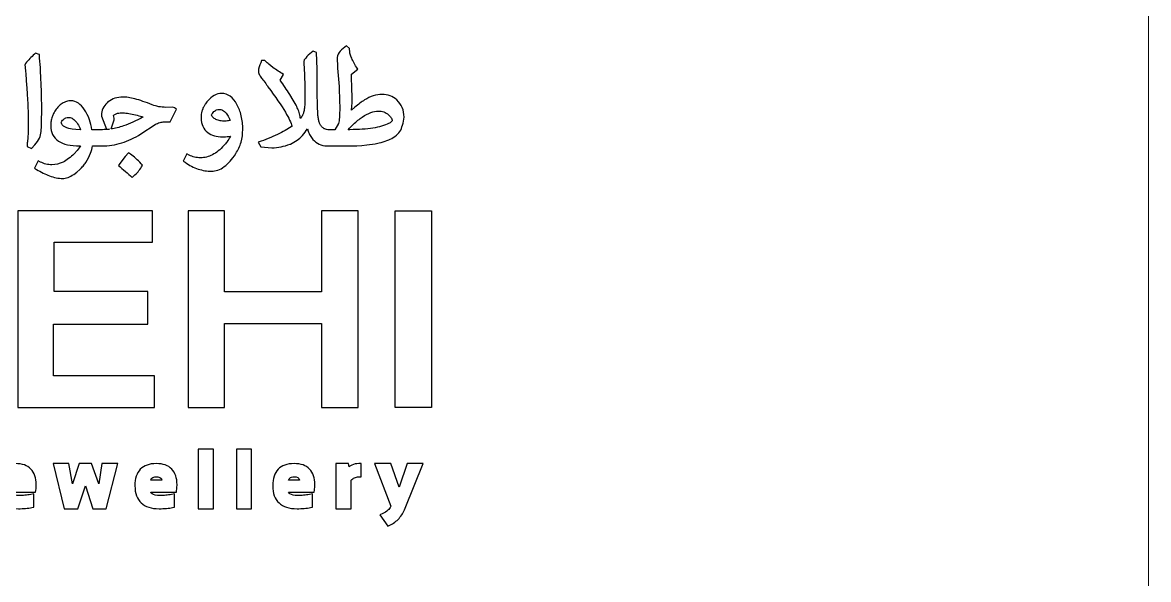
# Model space of a CAD drawing. Header units: millimetres. Extents: x -2199.5 to -2149.7, y -91.5 to -41.7.
# Drawn here: x -2173.97 to -2149.75, y -76.77 to -64.79 of the extents above; entities that cross this region are included whole.
import ezdxf

# ---------------------------------------------------------------- set-up
doc = ezdxf.new("R2010")
doc.units = ezdxf.units.MM
doc.header["$MEASUREMENT"] = 0
doc.layers.add('Layer 1', color=7, linetype='Continuous')

msp = doc.modelspace()

# ---------------------------------------------------------------- linework, layer by layer
at = {"layer": 'Layer 1', "color": 250, "lineweight": 18}
msp.add_open_spline([(-2197.5574, -41.7137), (-2197.5574, -41.7137), (-2151.7414, -41.7137), (-2151.7414, -41.7137), (-2150.6458, -41.7137), (-2149.7494, -42.6098), (-2149.7494, -43.7054), (-2149.7494, -43.7054), (-2149.7494, -89.522), (-2149.7494, -89.522), (-2149.7494, -90.6176), (-2150.6458, -91.5136), (-2151.7414, -91.5136), (-2151.7414, -91.5136), (-2197.5574, -91.5136), (-2197.5574, -91.5136), (-2198.6531, -91.5136), (-2199.5494, -90.6176), (-2199.5494, -89.522), (-2199.5494, -89.522), (-2199.5494, -43.7054), (-2199.5494, -43.7054), (-2199.5494, -42.6098), (-2198.6531, -41.7137), (-2197.5574, -41.7137)], degree=3, knots=[0, 0, 0, 0, 0.125, 0.125, 0.125, 0.25, 0.25, 0.25, 0.375, 0.375, 0.375, 0.5, 0.5, 0.5, 0.625, 0.625, 0.625, 0.75, 0.75, 0.75, 0.875, 0.875, 0.875, 1, 1, 1, 1], dxfattribs=at)
at = {"layer": 'Layer 1', "color": 240}
for points, knots in [([(-2167.1459, -66.585), (-2167.1477, -66.4903), (-2167.1477, -66.3954), (-2167.1545, -66.3008), (-2167.1578, -66.2598), (-2167.1609, -66.2174), (-2167.1609, -66.1728), (-2167.1609, -66.1728), (-2167.1913, -65.7742), (-2167.1913, -65.7742), (-2167.1913, -65.7742), (-2167.1937, -65.7719), (-2167.1937, -65.7719), (-2167.1937, -65.7167), (-2167.199, -65.6352), (-2167.2037, -65.5789), (-2167.2037, -65.5321), (-2167.1882, -65.4864), (-2167.1575, -65.4413), (-2167.1299, -65.4006), (-2167.0893, -65.3599), (-2167.0366, -65.3199), (-2167.0366, -65.3199), (-2166.9992, -65.2912), (-2166.9992, -65.2912), (-2166.9992, -65.2912), (-2166.9335, -65.3529), (-2166.9335, -65.3529), (-2166.9335, -65.3529), (-2166.9335, -65.3767), (-2166.9335, -65.3767), (-2166.9335, -65.4224), (-2166.9218, -65.4759), (-2166.8981, -65.5367), (-2166.8736, -65.6012), (-2166.8353, -65.674), (-2166.7846, -65.7548), (-2166.7846, -65.7548), (-2166.7579, -65.7971), (-2166.7579, -65.7971), (-2166.7579, -65.7971), (-2166.8954, -65.9055), (-2166.8954, -65.9055), (-2166.886, -66.0968), (-2166.8802, -66.2909), (-2166.8802, -66.4822), (-2166.8802, -66.5229), (-2166.8816, -66.5615), (-2166.8844, -66.5976), (-2166.8844, -66.5976), (-2166.8942, -66.6811), (-2166.8942, -66.6811), (-2166.8942, -66.6811), (-2166.8192, -66.6146), (-2166.8192, -66.6146), (-2166.7823, -66.5827), (-2166.7463, -66.5535), (-2166.7118, -66.5275), (-2166.6789, -66.5026), (-2166.6455, -66.4796), (-2166.6132, -66.4593), (-2166.55, -66.4198), (-2166.4867, -66.3897), (-2166.424, -66.3696), (-2166.3601, -66.3493), (-2166.2965, -66.3388), (-2166.2343, -66.3388), (-2166.172, -66.3388), (-2166.1143, -66.3489), (-2166.0618, -66.3687), (-2166.0087, -66.3885), (-2165.9611, -66.4188), (-2165.9193, -66.4583), (-2165.8672, -66.507), (-2165.8277, -66.5625), (-2165.8014, -66.6245), (-2165.775, -66.6864), (-2165.7619, -66.7546), (-2165.7619, -66.8282), (-2165.7619, -66.8282), (-2165.7656, -66.8705), (-2165.7656, -66.8705), (-2165.7764, -66.9284), (-2165.7905, -66.9857), (-2165.8066, -67.0399), (-2165.8203, -67.086), (-2165.8432, -67.1283), (-2165.8751, -67.1665), (-2165.9055, -67.2032), (-2165.9452, -67.2366), (-2165.9931, -67.2661), (-2166.033, -67.2913), (-2166.079, -67.3135), (-2166.1301, -67.3328), (-2166.1805, -67.3519), (-2166.2375, -67.3688), (-2166.3003, -67.383), (-2166.3003, -67.383), (-2166.3827, -67.4006), (-2166.3827, -67.4006), (-2166.3827, -67.4006), (-2166.5598, -67.4271), (-2166.5598, -67.4271), (-2166.8514, -67.4559), (-2167.1304, -67.4479), (-2167.4248, -67.4479), (-2167.4822, -67.4479), (-2167.5365, -67.4357), (-2167.5873, -67.4115), (-2167.6369, -67.3879), (-2167.6824, -67.3524), (-2167.7233, -67.3061), (-2167.7452, -67.281), (-2167.7652, -67.2536), (-2167.7824, -67.2236), (-2167.7995, -67.1945), (-2167.8148, -67.162), (-2167.8269, -67.1272), (-2167.8269, -67.1272), (-2167.8421, -67.0769), (-2167.8421, -67.0769), (-2167.8712, -67.131), (-2167.9066, -67.1804), (-2167.9474, -67.2239), (-2167.9808, -67.2612), (-2168.0196, -67.2954), (-2168.0632, -67.3262), (-2168.1055, -67.3563), (-2168.1533, -67.3833), (-2168.2056, -67.4072), (-2168.2056, -67.4072), (-2168.2086, -67.4086), (-2168.2086, -67.4086), (-2168.2759, -67.4346), (-2168.3428, -67.4544), (-2168.4085, -67.4671), (-2168.4751, -67.4801), (-2168.5418, -67.4868), (-2168.6081, -67.4868), (-2168.6081, -67.4868), (-2168.8458, -67.4648), (-2168.8458, -67.4648), (-2168.8458, -67.4648), (-2168.8972, -67.3696), (-2168.8972, -67.3696), (-2168.8972, -67.3696), (-2168.8374, -67.3472), (-2168.8374, -67.3472), (-2168.7681, -67.3212), (-2168.6989, -67.2934), (-2168.6311, -67.2641), (-2168.5642, -67.2351), (-2168.5009, -67.2059), (-2168.443, -67.1768), (-2168.3857, -67.1482), (-2168.3329, -67.1203), (-2168.2849, -67.0933), (-2168.2849, -67.0933), (-2168.1721, -67.0257), (-2168.1721, -67.0257), (-2168.1925, -66.9492), (-2168.2398, -66.8479), (-2168.3138, -66.7224), (-2168.401, -66.5739), (-2168.5269, -66.3912), (-2168.6898, -66.1753), (-2168.7172, -66.1392), (-2168.8005, -66.0146), (-2168.8292, -65.9876), (-2168.849, -65.9585), (-2168.8646, -65.9324), (-2168.8751, -65.9099), (-2168.888, -65.8822), (-2168.8946, -65.8576), (-2168.8946, -65.8368), (-2168.8946, -65.8368), (-2168.89, -65.7948), (-2168.89, -65.7948), (-2168.8725, -65.7233), (-2168.8555, -65.6841), (-2168.8263, -65.6097), (-2168.8263, -65.6097), (-2168.756, -65.6097), (-2168.756, -65.6097), (-2168.756, -65.6097), (-2168.7392, -65.6268), (-2168.7392, -65.6268), (-2168.7187, -65.6484), (-2168.6952, -65.6698), (-2168.6695, -65.6911), (-2168.6695, -65.6911), (-2168.5814, -65.7595), (-2168.5814, -65.7595), (-2168.5065, -65.8121), (-2168.4299, -65.8618), (-2168.3532, -65.912), (-2168.3532, -65.912), (-2168.4247, -66.036), (-2168.4247, -66.036), (-2168.3516, -66.1387), (-2168.2864, -66.2352), (-2168.2187, -66.3411), (-2168.2187, -66.3411), (-2168.1457, -66.4607), (-2168.1457, -66.4607), (-2168.1457, -66.4607), (-2168.0843, -66.5737), (-2168.0843, -66.5737), (-2168.0664, -66.6094), (-2168.0509, -66.6434), (-2168.0389, -66.674), (-2168.0234, -66.7129), (-2168.0111, -66.7508), (-2168.0031, -66.7859), (-2167.9971, -66.8119), (-2167.9932, -66.8368), (-2167.9915, -66.8603), (-2167.9716, -66.832), (-2167.9606, -66.8168), (-2167.9448, -66.7889), (-2167.936, -66.7709), (-2167.9285, -66.7507), (-2167.9221, -66.7283), (-2167.9141, -66.7007), (-2167.9083, -66.6691), (-2167.9046, -66.6352), (-2167.9046, -66.6352), (-2167.8989, -66.538), (-2167.8989, -66.538), (-2167.8989, -66.538), (-2167.8984, -66.4707), (-2167.8984, -66.4707), (-2167.8902, -66.4707), (-2167.8965, -66.1626), (-2167.8967, -66.1382), (-2167.8967, -66.1382), (-2167.8984, -66.1382), (-2167.8984, -66.1382), (-2167.8984, -65.9738), (-2167.9121, -65.7969), (-2167.9198, -65.6327), (-2167.9198, -65.6327), (-2167.9071, -65.5947), (-2167.9071, -65.5947), (-2167.8651, -65.544), (-2167.8356, -65.5093), (-2167.7889, -65.4644), (-2167.7889, -65.4644), (-2167.7199, -65.4089), (-2167.7199, -65.4089), (-2167.7199, -65.4089), (-2167.6417, -65.4384), (-2167.6417, -65.4384), (-2167.6417, -65.4384), (-2167.6321, -65.7958), (-2167.6321, -65.7958), (-2167.6321, -65.7958), (-2167.6306, -65.7958), (-2167.6306, -65.7958), (-2167.6306, -66.1033), (-2167.6316, -66.4239), (-2167.6185, -66.7331), (-2167.6185, -66.7331), (-2167.615, -66.7331), (-2167.615, -66.7331), (-2167.615, -66.7331), (-2167.6147, -66.7926), (-2167.6147, -66.7926), (-2167.6117, -66.8248), (-2167.6073, -66.8542), (-2167.6018, -66.8808), (-2167.5966, -66.907), (-2167.5899, -66.931), (-2167.5822, -66.9523), (-2167.5822, -66.9523), (-2167.5791, -66.9599), (-2167.5791, -66.9599), (-2167.5703, -66.9801), (-2167.5598, -66.9983), (-2167.5476, -67.0144), (-2167.5355, -67.0307), (-2167.5215, -67.0456), (-2167.5054, -67.0585), (-2167.489, -67.0722), (-2167.4721, -67.0822), (-2167.4547, -67.0889), (-2167.4387, -67.0949), (-2167.4215, -67.0981), (-2167.404, -67.0981), (-2167.404, -67.0981), (-2167.2496, -67.0981), (-2167.2496, -67.0981), (-2167.2496, -67.0981), (-2167.17, -66.9637), (-2167.17, -66.9637), (-2167.1625, -66.9311), (-2167.1563, -66.8872), (-2167.1525, -66.8329), (-2167.1481, -66.7727), (-2167.1457, -66.6997), (-2167.1457, -66.614), (-2167.1457, -66.614), (-2167.1459, -66.585), (-2167.1459, -66.585)], [0, 0, 0, 0, 0.009901, 0.009901, 0.009901, 0.019802, 0.019802, 0.019802, 0.029703, 0.029703, 0.029703, 0.039604, 0.039604, 0.039604, 0.049505, 0.049505, 0.049505, 0.0594059, 0.0594059, 0.0594059, 0.0693069, 0.0693069, 0.0693069, 0.0792079, 0.0792079, 0.0792079, 0.0891089, 0.0891089, 0.0891089, 0.0990099, 0.0990099, 0.0990099, 0.1089109, 0.1089109, 0.1089109, 0.1188119, 0.1188119, 0.1188119, 0.1287129, 0.1287129, 0.1287129, 0.1386139, 0.1386139, 0.1386139, 0.1485149, 0.1485149, 0.1485149, 0.1584158, 0.1584158, 0.1584158, 0.1683168, 0.1683168, 0.1683168, 0.1782178, 0.1782178, 0.1782178, 0.1881188, 0.1881188, 0.1881188, 0.1980198, 0.1980198, 0.1980198, 0.2079208, 0.2079208, 0.2079208, 0.2178218, 0.2178218, 0.2178218, 0.2277228, 0.2277228, 0.2277228, 0.2376238, 0.2376238, 0.2376238, 0.2475248, 0.2475248, 0.2475248, 0.2574257, 0.2574257, 0.2574257, 0.2673267, 0.2673267, 0.2673267, 0.2772277, 0.2772277, 0.2772277, 0.2871287, 0.2871287, 0.2871287, 0.2970297, 0.2970297, 0.2970297, 0.3069307, 0.3069307, 0.3069307, 0.3168317, 0.3168317, 0.3168317, 0.3267327, 0.3267327, 0.3267327, 0.3366337, 0.3366337, 0.3366337, 0.3465347, 0.3465347, 0.3465347, 0.3564356, 0.3564356, 0.3564356, 0.3663366, 0.3663366, 0.3663366, 0.3762376, 0.3762376, 0.3762376, 0.3861386, 0.3861386, 0.3861386, 0.3960396, 0.3960396, 0.3960396, 0.4059406, 0.4059406, 0.4059406, 0.4158416, 0.4158416, 0.4158416, 0.4257426, 0.4257426, 0.4257426, 0.4356436, 0.4356436, 0.4356436, 0.4455446, 0.4455446, 0.4455446, 0.4554455, 0.4554455, 0.4554455, 0.4653465, 0.4653465, 0.4653465, 0.4752475, 0.4752475, 0.4752475, 0.4851485, 0.4851485, 0.4851485, 0.4950495, 0.4950495, 0.4950495, 0.5049505, 0.5049505, 0.5049505, 0.5148515, 0.5148515, 0.5148515, 0.5247525, 0.5247525, 0.5247525, 0.5346535, 0.5346535, 0.5346535, 0.5445545, 0.5445545, 0.5445545, 0.5544554, 0.5544554, 0.5544554, 0.5643564, 0.5643564, 0.5643564, 0.5742574, 0.5742574, 0.5742574, 0.5841584, 0.5841584, 0.5841584, 0.5940594, 0.5940594, 0.5940594, 0.6039604, 0.6039604, 0.6039604, 0.6138614, 0.6138614, 0.6138614, 0.6237624, 0.6237624, 0.6237624, 0.6336634, 0.6336634, 0.6336634, 0.6435644, 0.6435644, 0.6435644, 0.6534653, 0.6534653, 0.6534653, 0.6633663, 0.6633663, 0.6633663, 0.6732673, 0.6732673, 0.6732673, 0.6831683, 0.6831683, 0.6831683, 0.6930693, 0.6930693, 0.6930693, 0.7029703, 0.7029703, 0.7029703, 0.7128713, 0.7128713, 0.7128713, 0.7227723, 0.7227723, 0.7227723, 0.7326733, 0.7326733, 0.7326733, 0.7425743, 0.7425743, 0.7425743, 0.7524752, 0.7524752, 0.7524752, 0.7623762, 0.7623762, 0.7623762, 0.7722772, 0.7722772, 0.7722772, 0.7821782, 0.7821782, 0.7821782, 0.7920792, 0.7920792, 0.7920792, 0.8019802, 0.8019802, 0.8019802, 0.8118812, 0.8118812, 0.8118812, 0.8217822, 0.8217822, 0.8217822, 0.8316832, 0.8316832, 0.8316832, 0.8415842, 0.8415842, 0.8415842, 0.8514851, 0.8514851, 0.8514851, 0.8613861, 0.8613861, 0.8613861, 0.8712871, 0.8712871, 0.8712871, 0.8811881, 0.8811881, 0.8811881, 0.8910891, 0.8910891, 0.8910891, 0.9009901, 0.9009901, 0.9009901, 0.9108911, 0.9108911, 0.9108911, 0.9207921, 0.9207921, 0.9207921, 0.9306931, 0.9306931, 0.9306931, 0.9405941, 0.9405941, 0.9405941, 0.950495, 0.950495, 0.950495, 0.960396, 0.960396, 0.960396, 0.970297, 0.970297, 0.970297, 0.980198, 0.980198, 0.980198, 0.990099, 0.990099, 0.990099, 1, 1, 1, 1]), ([(-2173.8686, -67.4238), (-2173.8686, -67.3951), (-2173.8644, -67.3655), (-2173.8601, -67.3345), (-2173.8516, -67.2692), (-2173.8505, -67.2113), (-2173.8483, -67.1447), (-2173.8485, -66.9168), (-2173.844, -66.6785), (-2173.8617, -66.4518), (-2173.866, -66.3989), (-2173.8705, -66.3432), (-2173.8705, -66.2845), (-2173.8734, -66.2388), (-2173.8755, -66.1935), (-2173.8803, -66.1482), (-2173.8864, -66.0942), (-2173.8926, -66.0386), (-2173.8928, -65.9819), (-2173.896, -65.9383), (-2173.8984, -65.8935), (-2173.9038, -65.8503), (-2173.9094, -65.8041), (-2173.9154, -65.7577), (-2173.9154, -65.7118), (-2173.9154, -65.7118), (-2173.9034, -65.6775), (-2173.9034, -65.6775), (-2173.8737, -65.6396), (-2173.8428, -65.6036), (-2173.8116, -65.5699), (-2173.7809, -65.5369), (-2173.7482, -65.5048), (-2173.7138, -65.4736), (-2173.7138, -65.4736), (-2173.6897, -65.4517), (-2173.6897, -65.4517), (-2173.6897, -65.4517), (-2173.6082, -65.4789), (-2173.6082, -65.4789), (-2173.6082, -65.4789), (-2173.6079, -65.4829), (-2173.6079, -65.4829), (-2173.6079, -65.4829), (-2173.606, -65.4829), (-2173.606, -65.4829), (-2173.606, -65.4829), (-2173.6001, -65.5616), (-2173.6001, -65.5616), (-2173.5906, -65.6472), (-2173.5807, -65.7386), (-2173.5807, -65.8343), (-2173.5581, -66.2259), (-2173.5503, -66.624), (-2173.5602, -67.0166), (-2173.5602, -67.0166), (-2173.5692, -67.1394), (-2173.5692, -67.1394), (-2173.5696, -67.1835), (-2173.5827, -67.2302), (-2173.6067, -67.2789), (-2173.6291, -67.3243), (-2173.6625, -67.3728), (-2173.7045, -67.4239), (-2173.7045, -67.4239), (-2173.7756, -67.5057), (-2173.7756, -67.5057), (-2173.7756, -67.5057), (-2173.8686, -67.4572), (-2173.8686, -67.4572), (-2173.8686, -67.4572), (-2173.8686, -67.4238), (-2173.8686, -67.4238)], [0, 0, 0, 0, 0.0416667, 0.0416667, 0.0416667, 0.0833333, 0.0833333, 0.0833333, 0.125, 0.125, 0.125, 0.1666667, 0.1666667, 0.1666667, 0.2083333, 0.2083333, 0.2083333, 0.25, 0.25, 0.25, 0.2916667, 0.2916667, 0.2916667, 0.3333333, 0.3333333, 0.3333333, 0.375, 0.375, 0.375, 0.4166667, 0.4166667, 0.4166667, 0.4583333, 0.4583333, 0.4583333, 0.5, 0.5, 0.5, 0.5416667, 0.5416667, 0.5416667, 0.5833333, 0.5833333, 0.5833333, 0.625, 0.625, 0.625, 0.6666667, 0.6666667, 0.6666667, 0.7083333, 0.7083333, 0.7083333, 0.75, 0.75, 0.75, 0.7916667, 0.7916667, 0.7916667, 0.8333333, 0.8333333, 0.8333333, 0.875, 0.875, 0.875, 0.9166667, 0.9166667, 0.9166667, 0.9583333, 0.9583333, 0.9583333, 1, 1, 1, 1]), ([(-2169.6663, -67.2525), (-2169.7296, -67.2525), (-2169.788, -67.2447), (-2169.8408, -67.2293), (-2169.8946, -67.2139), (-2169.9427, -67.1903), (-2169.984, -67.1589), (-2170.0319, -67.1226), (-2170.0684, -67.0774), (-2170.0923, -67.0244), (-2170.116, -66.9724), (-2170.1277, -66.9129), (-2170.1277, -66.8467), (-2170.1277, -66.8198), (-2170.1205, -66.7133), (-2170.112, -66.7133), (-2170.1115, -66.7093), (-2170.1091, -66.6878), (-2170.1045, -66.6878), (-2170.1045, -66.6878), (-2170.101, -66.6726), (-2170.101, -66.6726), (-2170.101, -66.6726), (-2170.0992, -66.6726), (-2170.0992, -66.6726), (-2170.093, -66.649), (-2170.0816, -66.6296), (-2170.0722, -66.6074), (-2170.0722, -66.6074), (-2170.0697, -66.6074), (-2170.0697, -66.6074), (-2170.0697, -66.6074), (-2170.0381, -66.5484), (-2170.0381, -66.5484), (-2170.0354, -66.5484), (-2170.0026, -66.4991), (-2169.994, -66.4893), (-2169.9428, -66.4336), (-2169.8925, -66.3912), (-2169.8433, -66.3628), (-2169.7904, -66.332), (-2169.7381, -66.3167), (-2169.6867, -66.3167), (-2169.6188, -66.3167), (-2169.5562, -66.3379), (-2169.4992, -66.3805), (-2169.4461, -66.4204), (-2169.3985, -66.4788), (-2169.3572, -66.5556), (-2169.3373, -66.5907), (-2169.3197, -66.6293), (-2169.3044, -66.6701), (-2169.2889, -66.7103), (-2169.2761, -66.7528), (-2169.2657, -66.7968), (-2169.2545, -66.8446), (-2169.2455, -66.8934), (-2169.2398, -66.9423), (-2169.2341, -66.9922), (-2169.2311, -67.0431), (-2169.2311, -67.0944), (-2169.2311, -67.1893), (-2169.2436, -67.2801), (-2169.2686, -67.367), (-2169.2938, -67.4537), (-2169.3311, -67.5364), (-2169.3811, -67.6137), (-2169.4627, -67.7372), (-2169.5457, -67.8303), (-2169.6307, -67.8932), (-2169.7203, -67.9596), (-2169.8123, -67.9927), (-2169.9061, -67.9927), (-2170.0009, -67.9927), (-2170.0956, -67.9764), (-2170.1903, -67.944), (-2170.2843, -67.912), (-2170.3784, -67.864), (-2170.4717, -67.8004), (-2170.4717, -67.8004), (-2170.511, -67.7734), (-2170.511, -67.7734), (-2170.511, -67.7734), (-2170.4377, -67.6193), (-2170.4377, -67.6193), (-2170.4377, -67.6193), (-2170.3867, -67.6455), (-2170.3867, -67.6455), (-2170.3496, -67.6645), (-2170.3102, -67.6789), (-2170.2695, -67.6884), (-2170.2283, -67.698), (-2170.1852, -67.7028), (-2170.1405, -67.7028), (-2170.0529, -67.7028), (-2169.9676, -67.6811), (-2169.8845, -67.6379), (-2169.7994, -67.5936), (-2169.7159, -67.5264), (-2169.635, -67.4368), (-2169.6135, -67.4131), (-2169.5929, -67.3885), (-2169.5739, -67.3636), (-2169.5403, -67.3143), (-2169.522, -67.2886), (-2169.497, -67.238), (-2169.497, -67.238), (-2169.5328, -67.2435), (-2169.5328, -67.2435), (-2169.5768, -67.2493), (-2169.6215, -67.2525), (-2169.6663, -67.2525)], [0, 0, 0, 0, 0.027027, 0.027027, 0.027027, 0.0540541, 0.0540541, 0.0540541, 0.0810811, 0.0810811, 0.0810811, 0.1081081, 0.1081081, 0.1081081, 0.1351351, 0.1351351, 0.1351351, 0.1621622, 0.1621622, 0.1621622, 0.1891892, 0.1891892, 0.1891892, 0.2162162, 0.2162162, 0.2162162, 0.2432432, 0.2432432, 0.2432432, 0.2702703, 0.2702703, 0.2702703, 0.2972973, 0.2972973, 0.2972973, 0.3243243, 0.3243243, 0.3243243, 0.3513514, 0.3513514, 0.3513514, 0.3783784, 0.3783784, 0.3783784, 0.4054054, 0.4054054, 0.4054054, 0.4324324, 0.4324324, 0.4324324, 0.4594595, 0.4594595, 0.4594595, 0.4864865, 0.4864865, 0.4864865, 0.5135135, 0.5135135, 0.5135135, 0.5405405, 0.5405405, 0.5405405, 0.5675676, 0.5675676, 0.5675676, 0.5945946, 0.5945946, 0.5945946, 0.6216216, 0.6216216, 0.6216216, 0.6486486, 0.6486486, 0.6486486, 0.6756757, 0.6756757, 0.6756757, 0.7027027, 0.7027027, 0.7027027, 0.7297297, 0.7297297, 0.7297297, 0.7567568, 0.7567568, 0.7567568, 0.7837838, 0.7837838, 0.7837838, 0.8108108, 0.8108108, 0.8108108, 0.8378378, 0.8378378, 0.8378378, 0.8648649, 0.8648649, 0.8648649, 0.8918919, 0.8918919, 0.8918919, 0.9189189, 0.9189189, 0.9189189, 0.9459459, 0.9459459, 0.9459459, 0.972973, 0.972973, 0.972973, 1, 1, 1, 1]), ([(-2172.2705, -66.787), (-2172.2705, -66.7348), (-2172.2591, -66.6863), (-2172.239, -66.6421), (-2172.2178, -66.5957), (-2172.1867, -66.5544), (-2172.1486, -66.5187), (-2172.1486, -66.5187), (-2172.1305, -66.5007), (-2172.1305, -66.5007), (-2172.1305, -66.5007), (-2172.1256, -66.4988), (-2172.1256, -66.4988), (-2172.0831, -66.4644), (-2172.035, -66.4385), (-2171.9823, -66.4216), (-2171.93, -66.405), (-2171.8727, -66.3965), (-2171.8105, -66.3965), (-2171.776, -66.3965), (-2171.7362, -66.4), (-2171.6919, -66.4067), (-2171.6493, -66.4134), (-2171.603, -66.4231), (-2171.5539, -66.4358), (-2171.4996, -66.4499), (-2171.4412, -66.4676), (-2171.3789, -66.4886), (-2171.3178, -66.5093), (-2171.2514, -66.5341), (-2171.1804, -66.5624), (-2171.1357, -66.5802), (-2171.0888, -66.5942), (-2171.0397, -66.6032), (-2170.9896, -66.6126), (-2170.937, -66.6177), (-2170.8829, -66.6181), (-2170.8829, -66.6181), (-2170.7326, -66.6163), (-2170.7326, -66.6163), (-2170.7326, -66.6163), (-2170.7017, -66.6256), (-2170.7017, -66.6256), (-2170.7017, -66.6256), (-2170.6548, -66.6565), (-2170.6548, -66.6565), (-2170.6548, -66.6565), (-2170.7914, -66.9275), (-2170.7914, -66.9275), (-2170.7914, -66.9275), (-2170.8264, -66.9269), (-2170.8264, -66.9269), (-2170.861, -66.9263), (-2170.8941, -66.9273), (-2170.9245, -66.9301), (-2170.9536, -66.9328), (-2170.9822, -66.9375), (-2171.0096, -66.944), (-2171.0316, -66.9489), (-2171.0515, -66.9553), (-2171.0689, -66.9623), (-2171.0863, -66.9692), (-2171.1025, -66.9774), (-2171.1171, -66.9868), (-2171.1171, -66.9868), (-2171.427, -67.1893), (-2171.427, -67.1893), (-2171.5592, -67.275), (-2171.6954, -67.3398), (-2171.8346, -67.3828), (-2171.9745, -67.426), (-2172.1175, -67.448), (-2172.2631, -67.448), (-2172.2631, -67.448), (-2172.465, -67.4479), (-2172.465, -67.4479), (-2172.4725, -67.4995), (-2172.486, -67.5511), (-2172.5049, -67.6024), (-2172.5303, -67.6701), (-2172.5656, -67.7378), (-2172.61, -67.804), (-2172.6275, -67.8305), (-2172.6469, -67.8568), (-2172.6672, -67.8815), (-2172.6874, -67.9064), (-2172.7102, -67.9308), (-2172.7341, -67.9544), (-2172.7341, -67.9544), (-2172.7969, -68.01), (-2172.7969, -68.01), (-2172.7969, -68.01), (-2172.8655, -68.0599), (-2172.8655, -68.0599), (-2172.9104, -68.0884), (-2172.9521, -68.1097), (-2172.9902, -68.1241), (-2173.0313, -68.1395), (-2173.0696, -68.1474), (-2173.1043, -68.1474), (-2173.1475, -68.1474), (-2173.1934, -68.1422), (-2173.2417, -68.1325), (-2173.2889, -68.123), (-2173.3377, -68.1086), (-2173.3879, -68.0899), (-2173.4326, -68.0735), (-2173.4792, -68.0536), (-2173.5269, -68.03), (-2173.5729, -68.0072), (-2173.6206, -67.9807), (-2173.6689, -67.951), (-2173.6689, -67.951), (-2173.7128, -67.9239), (-2173.7128, -67.9239), (-2173.7128, -67.9239), (-2173.6324, -67.766), (-2173.6324, -67.766), (-2173.6324, -67.766), (-2173.5823, -67.7933), (-2173.5823, -67.7933), (-2173.5449, -67.8134), (-2173.5056, -67.8285), (-2173.4653, -67.8384), (-2173.424, -67.8483), (-2173.3808, -67.8534), (-2173.3351, -67.8534), (-2173.2553, -67.8534), (-2173.1759, -67.8339), (-2173.0977, -67.7951), (-2173.017, -67.7553), (-2172.9371, -67.6949), (-2172.8582, -67.6145), (-2172.8582, -67.6145), (-2172.7964, -67.5461), (-2172.7964, -67.5461), (-2172.7964, -67.5461), (-2172.7512, -67.4897), (-2172.7512, -67.4897), (-2172.7512, -67.4897), (-2172.7248, -67.4477), (-2172.7248, -67.4477), (-2172.7248, -67.4477), (-2172.7344, -67.4477), (-2172.7344, -67.4477), (-2172.9363, -67.4479), (-2173.0901, -67.4128), (-2173.1948, -67.3432), (-2173.3068, -67.2685), (-2173.3631, -67.1575), (-2173.3631, -67.0106), (-2173.3631, -66.9788), (-2173.3604, -66.947), (-2173.3554, -66.9154), (-2173.3502, -66.8837), (-2173.3423, -66.8529), (-2173.3323, -66.8233), (-2173.3239, -66.7988), (-2173.3133, -66.7739), (-2173.301, -66.7498), (-2173.2889, -66.7262), (-2173.2746, -66.7028), (-2173.2586, -66.6798), (-2173.2381, -66.6499), (-2173.2157, -66.6226), (-2173.1924, -66.5989), (-2173.1688, -66.5749), (-2173.1431, -66.5539), (-2173.1162, -66.5366), (-2173.0867, -66.517), (-2173.0557, -66.502), (-2173.0241, -66.4921), (-2172.9919, -66.4818), (-2172.9588, -66.4766), (-2172.9258, -66.4766), (-2172.8705, -66.4766), (-2172.8173, -66.4941), (-2172.767, -66.5284), (-2172.7203, -66.5604), (-2172.6755, -66.6073), (-2172.634, -66.6689), (-2172.5921, -66.7313), (-2172.5574, -66.8028), (-2172.5301, -66.8828), (-2172.508, -66.9483), (-2172.4905, -67.0202), (-2172.4777, -67.0981), (-2172.4777, -67.0981), (-2172.2466, -67.0981), (-2172.2466, -67.0981), (-2172.1992, -67.0981), (-2172.1506, -67.0949), (-2172.1007, -67.0886), (-2172.1007, -67.0886), (-2172.162, -67.0886), (-2172.162, -67.0886), (-2172.162, -67.0886), (-2172.2669, -66.8064), (-2172.2669, -66.8064), (-2172.2669, -66.8064), (-2172.2705, -66.787), (-2172.2705, -66.787)], [0, 0, 0, 0, 0.0149254, 0.0149254, 0.0149254, 0.0298507, 0.0298507, 0.0298507, 0.0447761, 0.0447761, 0.0447761, 0.0597015, 0.0597015, 0.0597015, 0.0746269, 0.0746269, 0.0746269, 0.0895522, 0.0895522, 0.0895522, 0.1044776, 0.1044776, 0.1044776, 0.119403, 0.119403, 0.119403, 0.1343284, 0.1343284, 0.1343284, 0.1492537, 0.1492537, 0.1492537, 0.1641791, 0.1641791, 0.1641791, 0.1791045, 0.1791045, 0.1791045, 0.1940299, 0.1940299, 0.1940299, 0.2089552, 0.2089552, 0.2089552, 0.2238806, 0.2238806, 0.2238806, 0.238806, 0.238806, 0.238806, 0.2537313, 0.2537313, 0.2537313, 0.2686567, 0.2686567, 0.2686567, 0.2835821, 0.2835821, 0.2835821, 0.2985075, 0.2985075, 0.2985075, 0.3134328, 0.3134328, 0.3134328, 0.3283582, 0.3283582, 0.3283582, 0.3432836, 0.3432836, 0.3432836, 0.358209, 0.358209, 0.358209, 0.3731343, 0.3731343, 0.3731343, 0.3880597, 0.3880597, 0.3880597, 0.4029851, 0.4029851, 0.4029851, 0.4179104, 0.4179104, 0.4179104, 0.4328358, 0.4328358, 0.4328358, 0.4477612, 0.4477612, 0.4477612, 0.4626866, 0.4626866, 0.4626866, 0.4776119, 0.4776119, 0.4776119, 0.4925373, 0.4925373, 0.4925373, 0.5074627, 0.5074627, 0.5074627, 0.5223881, 0.5223881, 0.5223881, 0.5373134, 0.5373134, 0.5373134, 0.5522388, 0.5522388, 0.5522388, 0.5671642, 0.5671642, 0.5671642, 0.5820896, 0.5820896, 0.5820896, 0.5970149, 0.5970149, 0.5970149, 0.6119403, 0.6119403, 0.6119403, 0.6268657, 0.6268657, 0.6268657, 0.641791, 0.641791, 0.641791, 0.6567164, 0.6567164, 0.6567164, 0.6716418, 0.6716418, 0.6716418, 0.6865672, 0.6865672, 0.6865672, 0.7014925, 0.7014925, 0.7014925, 0.7164179, 0.7164179, 0.7164179, 0.7313433, 0.7313433, 0.7313433, 0.7462687, 0.7462687, 0.7462687, 0.761194, 0.761194, 0.761194, 0.7761194, 0.7761194, 0.7761194, 0.7910448, 0.7910448, 0.7910448, 0.8059701, 0.8059701, 0.8059701, 0.8208955, 0.8208955, 0.8208955, 0.8358209, 0.8358209, 0.8358209, 0.8507463, 0.8507463, 0.8507463, 0.8656716, 0.8656716, 0.8656716, 0.880597, 0.880597, 0.880597, 0.8955224, 0.8955224, 0.8955224, 0.9104478, 0.9104478, 0.9104478, 0.9253731, 0.9253731, 0.9253731, 0.9402985, 0.9402985, 0.9402985, 0.9552239, 0.9552239, 0.9552239, 0.9701493, 0.9701493, 0.9701493, 0.9850746, 0.9850746, 0.9850746, 1, 1, 1, 1]), ([(-2172.7232, -67.0981), (-2172.731, -67.0729), (-2172.7404, -67.0491), (-2172.7509, -67.0267), (-2172.7696, -66.9869), (-2172.7938, -66.9514), (-2172.8227, -66.9203), (-2172.8506, -66.8897), (-2172.8775, -66.8673), (-2172.9043, -66.8533), (-2172.9289, -66.8406), (-2172.9542, -66.8338), (-2172.9797, -66.8338), (-2172.9987, -66.8338), (-2173.017, -66.8372), (-2173.0343, -66.8437), (-2173.0524, -66.8504), (-2173.0709, -66.8612), (-2173.0892, -66.8756), (-2173.1059, -66.8885), (-2173.1182, -66.9015), (-2173.1255, -66.9138), (-2173.1309, -66.9233), (-2173.134, -66.9328), (-2173.134, -66.9418), (-2173.134, -66.9554), (-2173.1311, -66.9681), (-2173.1257, -66.9789), (-2173.1196, -66.9913), (-2173.1097, -67.0033), (-2173.0965, -67.0142), (-2173.0832, -67.0249), (-2173.0664, -67.0354), (-2173.047, -67.0445), (-2173.0251, -67.0546), (-2173.0005, -67.064), (-2172.9726, -67.072), (-2172.9726, -67.072), (-2172.9043, -67.0858), (-2172.9043, -67.0858), (-2172.9043, -67.0858), (-2172.8234, -67.0947), (-2172.8234, -67.0947), (-2172.8234, -67.0947), (-2172.7232, -67.0981), (-2172.7232, -67.0981)], [0, 0, 0, 0, 0.0666667, 0.0666667, 0.0666667, 0.1333333, 0.1333333, 0.1333333, 0.2, 0.2, 0.2, 0.2666667, 0.2666667, 0.2666667, 0.3333333, 0.3333333, 0.3333333, 0.4, 0.4, 0.4, 0.4666667, 0.4666667, 0.4666667, 0.5333333, 0.5333333, 0.5333333, 0.6, 0.6, 0.6, 0.6666667, 0.6666667, 0.6666667, 0.7333333, 0.7333333, 0.7333333, 0.8, 0.8, 0.8, 0.8666667, 0.8666667, 0.8666667, 0.9333333, 0.9333333, 0.9333333, 1, 1, 1, 1]), ([(-2172.0631, -67.083), (-2171.9785, -67.0699), (-2171.8904, -67.0478), (-2171.799, -67.0169), (-2171.6655, -66.9717), (-2171.5243, -66.9075), (-2171.376, -66.8245), (-2171.376, -66.8245), (-2171.428, -66.808), (-2171.428, -66.808), (-2171.4767, -66.7933), (-2171.5251, -66.7799), (-2171.5722, -66.7689), (-2171.6212, -66.7578), (-2171.6682, -66.7491), (-2171.7118, -66.7436), (-2171.7547, -66.7379), (-2171.7959, -66.7351), (-2171.8353, -66.7351), (-2171.8799, -66.7351), (-2171.9188, -66.7418), (-2171.9513, -66.7545), (-2171.9731, -66.7631), (-2171.9931, -66.7749), (-2172.0104, -66.7899), (-2172.0104, -66.7899), (-2171.9951, -66.8524), (-2171.9951, -66.8524), (-2171.9951, -66.8524), (-2171.9964, -66.8831), (-2171.9964, -66.8831), (-2171.9964, -66.8831), (-2172.0631, -67.083), (-2172.0631, -67.083)], [0, 0, 0, 0, 0.0909091, 0.0909091, 0.0909091, 0.1818182, 0.1818182, 0.1818182, 0.2727273, 0.2727273, 0.2727273, 0.3636364, 0.3636364, 0.3636364, 0.4545455, 0.4545455, 0.4545455, 0.5454545, 0.5454545, 0.5454545, 0.6363636, 0.6363636, 0.6363636, 0.7272727, 0.7272727, 0.7272727, 0.8181818, 0.8181818, 0.8181818, 0.9090909, 0.9090909, 0.9090909, 1, 1, 1, 1]), ([(-2169.8536, -66.7098), (-2169.8774, -66.7304), (-2169.8934, -66.764), (-2169.9004, -66.7807), (-2169.899, -66.7939), (-2169.894, -66.8061), (-2169.8859, -66.8175), (-2169.874, -66.8343), (-2169.8547, -66.8506), (-2169.8283, -66.8655), (-2169.801, -66.8818), (-2169.7719, -66.8939), (-2169.7408, -66.9017), (-2169.7101, -66.9096), (-2169.6762, -66.9136), (-2169.64, -66.9136), (-2169.604, -66.9136), (-2169.5694, -66.9117), (-2169.537, -66.908), (-2169.537, -66.908), (-2169.5014, -66.9032), (-2169.5014, -66.9032), (-2169.5101, -66.8783), (-2169.5194, -66.8552), (-2169.5296, -66.8342), (-2169.5469, -66.7988), (-2169.5669, -66.7677), (-2169.5893, -66.742), (-2169.6136, -66.7148), (-2169.6391, -66.6945), (-2169.6658, -66.6813), (-2169.6909, -66.6689), (-2169.7184, -66.6624), (-2169.7477, -66.6624), (-2169.7624, -66.6624), (-2169.7779, -66.6659), (-2169.7934, -66.6724), (-2169.8112, -66.6798), (-2169.8308, -66.6919), (-2169.851, -66.7078), (-2169.851, -66.7078), (-2169.8536, -66.7098), (-2169.8536, -66.7098)], [0, 0, 0, 0, 0.0714286, 0.0714286, 0.0714286, 0.1428571, 0.1428571, 0.1428571, 0.2142857, 0.2142857, 0.2142857, 0.2857143, 0.2857143, 0.2857143, 0.3571429, 0.3571429, 0.3571429, 0.4285714, 0.4285714, 0.4285714, 0.5, 0.5, 0.5, 0.5714286, 0.5714286, 0.5714286, 0.6428571, 0.6428571, 0.6428571, 0.7142857, 0.7142857, 0.7142857, 0.7857143, 0.7857143, 0.7857143, 0.8571429, 0.8571429, 0.8571429, 0.9285714, 0.9285714, 0.9285714, 1, 1, 1, 1]), ([(-2166.9263, -67.0981), (-2166.7356, -67.0981), (-2166.5705, -67.0865), (-2166.4314, -67.0642), (-2166.2939, -67.0419), (-2166.1811, -67.0086), (-2166.0934, -66.9647), (-2166.0713, -66.9538), (-2166.0523, -66.9424), (-2166.037, -66.9305), (-2166.037, -66.9305), (-2166.0142, -66.9102), (-2166.0142, -66.9102), (-2166.0159, -66.897), (-2166.0197, -66.8832), (-2166.025, -66.8705), (-2166.0295, -66.8587), (-2166.0361, -66.8468), (-2166.044, -66.8348), (-2166.061, -66.8124), (-2166.0743, -66.7964), (-2166.0948, -66.7775), (-2166.1262, -66.7512), (-2166.1605, -66.7309), (-2166.1972, -66.7176), (-2166.2331, -66.7045), (-2166.2722, -66.6979), (-2166.3142, -66.6979), (-2166.3665, -66.6979), (-2166.421, -66.7082), (-2166.4773, -66.7287), (-2166.5356, -66.75), (-2166.5969, -66.7825), (-2166.6606, -66.8258), (-2166.7213, -66.8668), (-2166.7845, -66.918), (-2166.8491, -66.9787), (-2166.8876, -67.0149), (-2166.927, -67.0546), (-2166.9668, -67.0981), (-2166.9668, -67.0981), (-2166.9263, -67.0981), (-2166.9263, -67.0981)], [0, 0, 0, 0, 0.0714286, 0.0714286, 0.0714286, 0.1428571, 0.1428571, 0.1428571, 0.2142857, 0.2142857, 0.2142857, 0.2857143, 0.2857143, 0.2857143, 0.3571429, 0.3571429, 0.3571429, 0.4285714, 0.4285714, 0.4285714, 0.5, 0.5, 0.5, 0.5714286, 0.5714286, 0.5714286, 0.6428571, 0.6428571, 0.6428571, 0.7142857, 0.7142857, 0.7142857, 0.7857143, 0.7857143, 0.7857143, 0.8571429, 0.8571429, 0.8571429, 0.9285714, 0.9285714, 0.9285714, 1, 1, 1, 1]), ([(-2171.8739, -67.8253), (-2171.8739, -67.8253), (-2171.7592, -67.6773), (-2171.7592, -67.6773), (-2171.7592, -67.6773), (-2171.6864, -67.5953), (-2171.6864, -67.5953), (-2171.6864, -67.5953), (-2171.6466, -67.624), (-2171.6466, -67.624), (-2171.6086, -67.6511), (-2171.5698, -67.6824), (-2171.5305, -67.7173), (-2171.4925, -67.7512), (-2171.4538, -67.789), (-2171.4154, -67.8298), (-2171.4154, -67.8298), (-2171.3859, -67.861), (-2171.3859, -67.861), (-2171.3859, -67.861), (-2171.4086, -67.8974), (-2171.4086, -67.8974), (-2171.4314, -67.9342), (-2171.4571, -67.9693), (-2171.4845, -68.0018), (-2171.5117, -68.0339), (-2171.5415, -68.0644), (-2171.5734, -68.0922), (-2171.5734, -68.0922), (-2171.611, -68.1247), (-2171.611, -68.1247), (-2171.7082, -68.0361), (-2171.8055, -67.9527), (-2171.9055, -67.8672), (-2171.9055, -67.8672), (-2171.8739, -67.8253), (-2171.8739, -67.8253)], [0, 0, 0, 0, 0.0833333, 0.0833333, 0.0833333, 0.1666667, 0.1666667, 0.1666667, 0.25, 0.25, 0.25, 0.3333333, 0.3333333, 0.3333333, 0.4166667, 0.4166667, 0.4166667, 0.5, 0.5, 0.5, 0.5833333, 0.5833333, 0.5833333, 0.6666667, 0.6666667, 0.6666667, 0.75, 0.75, 0.75, 0.8333333, 0.8333333, 0.8333333, 0.9166667, 0.9166667, 0.9166667, 1, 1, 1, 1]), ([(-2171.1725, -68.8411), (-2171.1725, -68.8411), (-2171.1725, -69.5157), (-2171.1725, -69.5157), (-2171.1725, -69.5157), (-2173.2912, -69.5157), (-2173.2912, -69.5157), (-2173.2912, -69.5157), (-2173.2912, -70.5812), (-2173.2912, -70.5812), (-2173.2912, -70.5812), (-2171.2729, -70.5812), (-2171.2729, -70.5812), (-2171.2729, -70.5812), (-2171.2729, -71.2828), (-2171.2729, -71.2828), (-2171.2729, -71.2828), (-2173.3002, -71.2828), (-2173.3002, -71.2828), (-2173.3002, -71.2828), (-2173.3002, -72.3925), (-2173.3002, -72.3925), (-2173.3002, -72.3925), (-2171.1306, -72.3925), (-2171.1306, -72.3925), (-2171.1306, -72.3925), (-2171.1306, -73.0733), (-2171.1306, -73.0733), (-2171.1306, -73.0733), (-2174.0697, -73.0733), (-2174.0697, -73.0733), (-2174.0697, -73.0733), (-2174.0697, -68.8411), (-2174.0697, -68.8411), (-2174.0697, -68.8411), (-2171.1725, -68.8411), (-2171.1725, -68.8411)], [0, 0, 0, 0, 0.0833333, 0.0833333, 0.0833333, 0.1666667, 0.1666667, 0.1666667, 0.25, 0.25, 0.25, 0.3333333, 0.3333333, 0.3333333, 0.4166667, 0.4166667, 0.4166667, 0.5, 0.5, 0.5, 0.5833333, 0.5833333, 0.5833333, 0.6666667, 0.6666667, 0.6666667, 0.75, 0.75, 0.75, 0.8333333, 0.8333333, 0.8333333, 0.9166667, 0.9166667, 0.9166667, 1, 1, 1, 1]), ([(-2170.406, -73.0733), (-2170.406, -73.0733), (-2170.406, -68.8411), (-2170.406, -68.8411), (-2170.406, -68.8411), (-2169.6214, -68.8411), (-2169.6214, -68.8411), (-2169.6214, -68.8411), (-2169.6214, -70.5872), (-2169.6214, -70.5872), (-2169.6214, -70.5872), (-2167.5349, -70.5872), (-2167.5349, -70.5872), (-2167.5349, -70.5872), (-2167.5349, -68.8411), (-2167.5349, -68.8411), (-2167.5349, -68.8411), (-2166.7508, -68.8411), (-2166.7508, -68.8411), (-2166.7508, -68.8411), (-2166.7508, -73.0733), (-2166.7508, -73.0733), (-2166.7508, -73.0733), (-2167.5349, -73.0733), (-2167.5349, -73.0733), (-2167.5349, -73.0733), (-2167.5349, -71.2681), (-2167.5349, -71.2681), (-2167.5349, -71.2681), (-2169.6214, -71.2681), (-2169.6214, -71.2681), (-2169.6214, -71.2681), (-2169.6214, -73.0733), (-2169.6214, -73.0733), (-2169.6214, -73.0733), (-2170.406, -73.0733), (-2170.406, -73.0733)], [0, 0, 0, 0, 0.0833333, 0.0833333, 0.0833333, 0.1666667, 0.1666667, 0.1666667, 0.25, 0.25, 0.25, 0.3333333, 0.3333333, 0.3333333, 0.4166667, 0.4166667, 0.4166667, 0.5, 0.5, 0.5, 0.5833333, 0.5833333, 0.5833333, 0.6666667, 0.6666667, 0.6666667, 0.75, 0.75, 0.75, 0.8333333, 0.8333333, 0.8333333, 0.9166667, 0.9166667, 0.9166667, 1, 1, 1, 1]), ([(-2165.9523, -73.0732), (-2165.9523, -73.0732), (-2165.1684, -73.0732), (-2165.1684, -73.0732), (-2165.1684, -73.0732), (-2165.1684, -68.8411), (-2165.1684, -68.8411), (-2165.1684, -68.8411), (-2165.9523, -68.8411), (-2165.9523, -68.8411), (-2165.9523, -68.8411), (-2165.9523, -73.0732), (-2165.9523, -73.0732)], [0, 0, 0, 0, 0.25, 0.25, 0.25, 0.5, 0.5, 0.5, 0.75, 0.75, 0.75, 1, 1, 1, 1]), ([(-2169.864, -74.0258), (-2169.864, -74.0258), (-2169.864, -75.251), (-2169.864, -75.251), (-2169.864, -75.251), (-2170.192, -75.251), (-2170.192, -75.251), (-2170.192, -75.251), (-2170.192, -73.97), (-2170.192, -73.97), (-2170.192, -73.97), (-2169.864, -73.97), (-2169.864, -73.97), (-2169.864, -73.97), (-2169.864, -74.0258), (-2169.864, -74.0258)], [0, 0, 0, 0, 0.2, 0.2, 0.2, 0.4, 0.4, 0.4, 0.6, 0.6, 0.6, 0.8, 0.8, 0.8, 1, 1, 1, 1]), ([(-2169.0405, -74.0258), (-2169.0405, -74.0258), (-2169.0405, -75.251), (-2169.0405, -75.251), (-2169.0405, -75.251), (-2169.3687, -75.251), (-2169.3687, -75.251), (-2169.3687, -75.251), (-2169.3687, -73.97), (-2169.3687, -73.97), (-2169.3687, -73.97), (-2169.0405, -73.97), (-2169.0405, -73.97), (-2169.0405, -73.97), (-2169.0405, -74.0258), (-2169.0405, -74.0258)], [0, 0, 0, 0, 0.2, 0.2, 0.2, 0.4, 0.4, 0.4, 0.6, 0.6, 0.6, 0.8, 0.8, 0.8, 1, 1, 1, 1]), ([(-2174.1206, -74.2805), (-2173.9751, -74.2805), (-2173.8636, -74.3194), (-2173.7877, -74.3973), (-2173.7118, -74.4748), (-2173.6739, -74.5877), (-2173.6739, -74.7359), (-2173.6758, -74.7922), (-2173.6808, -74.8415), (-2173.6863, -74.8978), (-2173.6863, -74.8978), (-2174.2396, -74.8978), (-2174.2396, -74.8978), (-2174.2325, -74.9117), (-2174.2223, -74.9232), (-2174.2092, -74.9322), (-2174.1743, -74.9558), (-2174.1179, -74.968), (-2174.0405, -74.968), (-2173.9979, -74.968), (-2173.9558, -74.9658), (-2173.9159, -74.9621), (-2173.8755, -74.9583), (-2173.8335, -74.9522), (-2173.791, -74.9442), (-2173.791, -74.9442), (-2173.7248, -74.9314), (-2173.7248, -74.9314), (-2173.7248, -74.9314), (-2173.7248, -75.2155), (-2173.7248, -75.2155), (-2173.7248, -75.2155), (-2173.7685, -75.2251), (-2173.7685, -75.2251), (-2173.8074, -75.2335), (-2173.8522, -75.2401), (-2173.9015, -75.2445), (-2173.9508, -75.2489), (-2174.0028, -75.251), (-2174.0567, -75.251), (-2174.2269, -75.251), (-2174.3567, -75.2092), (-2174.4452, -75.126), (-2174.5345, -75.0419), (-2174.5796, -74.9183), (-2174.5796, -74.7559), (-2174.5796, -74.4392), (-2174.4267, -74.2805), (-2174.1206, -74.2805)], [0, 0, 0, 0, 0.0625, 0.0625, 0.0625, 0.125, 0.125, 0.125, 0.1875, 0.1875, 0.1875, 0.25, 0.25, 0.25, 0.3125, 0.3125, 0.3125, 0.375, 0.375, 0.375, 0.4375, 0.4375, 0.4375, 0.5, 0.5, 0.5, 0.5625, 0.5625, 0.5625, 0.625, 0.625, 0.625, 0.6875, 0.6875, 0.6875, 0.75, 0.75, 0.75, 0.8125, 0.8125, 0.8125, 0.875, 0.875, 0.875, 0.9375, 0.9375, 0.9375, 1, 1, 1, 1]), ([(-2173.2382, -74.2805), (-2173.2382, -74.2805), (-2172.9738, -74.2805), (-2172.9738, -74.2805), (-2172.9738, -74.2805), (-2172.8934, -74.7127), (-2172.8934, -74.7127), (-2172.8934, -74.7127), (-2172.7495, -74.2805), (-2172.7495, -74.2805), (-2172.7495, -74.2805), (-2172.4847, -74.2805), (-2172.4847, -74.2805), (-2172.4847, -74.2805), (-2172.3303, -74.7121), (-2172.3303, -74.7121), (-2172.3303, -74.7121), (-2172.2606, -74.2805), (-2172.2606, -74.2805), (-2172.2606, -74.2805), (-2171.9152, -74.2805), (-2171.9152, -74.2805), (-2171.9152, -74.2805), (-2172.1685, -75.251), (-2172.1685, -75.251), (-2172.1685, -75.251), (-2172.4553, -75.251), (-2172.4553, -75.251), (-2172.4553, -75.251), (-2172.6176, -74.7614), (-2172.6176, -74.7614), (-2172.6176, -74.7614), (-2172.782, -75.251), (-2172.782, -75.251), (-2172.782, -75.251), (-2173.0726, -75.251), (-2173.0726, -75.251), (-2173.0726, -75.251), (-2173.3089, -74.2805), (-2173.3089, -74.2805), (-2173.3089, -74.2805), (-2173.2382, -74.2805), (-2173.2382, -74.2805)], [0, 0, 0, 0, 0.0714286, 0.0714286, 0.0714286, 0.1428571, 0.1428571, 0.1428571, 0.2142857, 0.2142857, 0.2142857, 0.2857143, 0.2857143, 0.2857143, 0.3571429, 0.3571429, 0.3571429, 0.4285714, 0.4285714, 0.4285714, 0.5, 0.5, 0.5, 0.5714286, 0.5714286, 0.5714286, 0.6428571, 0.6428571, 0.6428571, 0.7142857, 0.7142857, 0.7142857, 0.7857143, 0.7857143, 0.7857143, 0.8571429, 0.8571429, 0.8571429, 0.9285714, 0.9285714, 0.9285714, 1, 1, 1, 1]), ([(-2171.0925, -74.2805), (-2170.9466, -74.2805), (-2170.8353, -74.3196), (-2170.7592, -74.3973), (-2170.6835, -74.4748), (-2170.6456, -74.5878), (-2170.6456, -74.7359), (-2170.6456, -74.7359), (-2170.6475, -74.7923), (-2170.6475, -74.7923), (-2170.6475, -74.7923), (-2170.66, -74.8978), (-2170.66, -74.8978), (-2170.66, -74.8978), (-2171.2114, -74.8978), (-2171.2114, -74.8978), (-2171.2044, -74.9118), (-2171.1942, -74.9234), (-2171.1809, -74.9323), (-2171.1463, -74.9557), (-2171.0896, -74.968), (-2171.0119, -74.968), (-2170.969, -74.968), (-2170.927, -74.9658), (-2170.8871, -74.9621), (-2170.8468, -74.9583), (-2170.8048, -74.9522), (-2170.7622, -74.9442), (-2170.7622, -74.9442), (-2170.6961, -74.9314), (-2170.6961, -74.9314), (-2170.6961, -74.9314), (-2170.6961, -75.2155), (-2170.6961, -75.2155), (-2170.6961, -75.2155), (-2170.7401, -75.2251), (-2170.7401, -75.2251), (-2170.7793, -75.2335), (-2170.8241, -75.2402), (-2170.8732, -75.2445), (-2170.9203, -75.2489), (-2170.9723, -75.251), (-2171.0285, -75.251), (-2171.1987, -75.251), (-2171.3286, -75.2092), (-2171.4169, -75.126), (-2171.5065, -75.0418), (-2171.5514, -74.9182), (-2171.5514, -74.7559), (-2171.5514, -74.6012), (-2171.5124, -74.4834), (-2171.4349, -74.4028), (-2171.3567, -74.3213), (-2171.2424, -74.2805), (-2171.0925, -74.2805)], [0, 0, 0, 0, 0.0555556, 0.0555556, 0.0555556, 0.1111111, 0.1111111, 0.1111111, 0.1666667, 0.1666667, 0.1666667, 0.2222222, 0.2222222, 0.2222222, 0.2777778, 0.2777778, 0.2777778, 0.3333333, 0.3333333, 0.3333333, 0.3888889, 0.3888889, 0.3888889, 0.4444444, 0.4444444, 0.4444444, 0.5, 0.5, 0.5, 0.5555556, 0.5555556, 0.5555556, 0.6111111, 0.6111111, 0.6111111, 0.6666667, 0.6666667, 0.6666667, 0.7222222, 0.7222222, 0.7222222, 0.7777778, 0.7777778, 0.7777778, 0.8333333, 0.8333333, 0.8333333, 0.8888889, 0.8888889, 0.8888889, 0.9444444, 0.9444444, 0.9444444, 1, 1, 1, 1]), ([(-2168.1272, -74.2805), (-2167.9817, -74.2805), (-2167.8703, -74.3196), (-2167.7943, -74.397), (-2167.7186, -74.4745), (-2167.6804, -74.5877), (-2167.6804, -74.7359), (-2167.6804, -74.7733), (-2167.6833, -74.8113), (-2167.6885, -74.8496), (-2167.6885, -74.8496), (-2167.695, -74.8978), (-2167.695, -74.8978), (-2167.695, -74.8978), (-2168.2462, -74.8978), (-2168.2462, -74.8978), (-2168.2392, -74.9118), (-2168.2291, -74.9233), (-2168.2159, -74.9323), (-2168.1809, -74.956), (-2168.1247, -74.968), (-2168.047, -74.968), (-2168.0041, -74.968), (-2167.9623, -74.9658), (-2167.9221, -74.9621), (-2167.8819, -74.9583), (-2167.8399, -74.9522), (-2167.7974, -74.9442), (-2167.7974, -74.9442), (-2167.7313, -74.9313), (-2167.7313, -74.9313), (-2167.7313, -74.9313), (-2167.7313, -75.2151), (-2167.7313, -75.2151), (-2167.7313, -75.2151), (-2167.775, -75.225), (-2167.775, -75.225), (-2167.8148, -75.2335), (-2167.8595, -75.2402), (-2167.9081, -75.2445), (-2167.9574, -75.2489), (-2168.0094, -75.251), (-2168.0633, -75.251), (-2168.2335, -75.251), (-2168.3633, -75.2092), (-2168.4516, -75.126), (-2168.5411, -75.0418), (-2168.5861, -74.9182), (-2168.5861, -74.7559), (-2168.5861, -74.6012), (-2168.547, -74.4834), (-2168.4698, -74.4028), (-2168.3916, -74.3213), (-2168.2775, -74.2805), (-2168.1272, -74.2805)], [0, 0, 0, 0, 0.0555556, 0.0555556, 0.0555556, 0.1111111, 0.1111111, 0.1111111, 0.1666667, 0.1666667, 0.1666667, 0.2222222, 0.2222222, 0.2222222, 0.2777778, 0.2777778, 0.2777778, 0.3333333, 0.3333333, 0.3333333, 0.3888889, 0.3888889, 0.3888889, 0.4444444, 0.4444444, 0.4444444, 0.5, 0.5, 0.5, 0.5555556, 0.5555556, 0.5555556, 0.6111111, 0.6111111, 0.6111111, 0.6666667, 0.6666667, 0.6666667, 0.7222222, 0.7222222, 0.7222222, 0.7777778, 0.7777778, 0.7777778, 0.8333333, 0.8333333, 0.8333333, 0.8888889, 0.8888889, 0.8888889, 0.9444444, 0.9444444, 0.9444444, 1, 1, 1, 1]), ([(-2167.2268, -75.1953), (-2167.2268, -75.1953), (-2167.2268, -74.2805), (-2167.2268, -74.2805), (-2167.2268, -74.2805), (-2166.9597, -74.2805), (-2166.9597, -74.2805), (-2166.9597, -74.2805), (-2166.9435, -74.3471), (-2166.9435, -74.3471), (-2166.9239, -74.334), (-2166.904, -74.3227), (-2166.8836, -74.3132), (-2166.8364, -74.2917), (-2166.7875, -74.2805), (-2166.7378, -74.2805), (-2166.7378, -74.2805), (-2166.6822, -74.2805), (-2166.6822, -74.2805), (-2166.6822, -74.2805), (-2166.6822, -74.5673), (-2166.6822, -74.5673), (-2166.6822, -74.5673), (-2166.7378, -74.5673), (-2166.7378, -74.5673), (-2166.77, -74.5673), (-2166.8005, -74.5739), (-2166.8288, -74.5868), (-2166.8529, -74.5982), (-2166.8765, -74.6142), (-2166.8986, -74.6348), (-2166.8986, -74.6348), (-2166.8986, -75.251), (-2166.8986, -75.251), (-2166.8986, -75.251), (-2167.2268, -75.251), (-2167.2268, -75.251), (-2167.2268, -75.251), (-2167.2268, -75.1953), (-2167.2268, -75.1953)], [0, 0, 0, 0, 0.0769231, 0.0769231, 0.0769231, 0.1538462, 0.1538462, 0.1538462, 0.2307692, 0.2307692, 0.2307692, 0.3076923, 0.3076923, 0.3076923, 0.3846154, 0.3846154, 0.3846154, 0.4615385, 0.4615385, 0.4615385, 0.5384615, 0.5384615, 0.5384615, 0.6153846, 0.6153846, 0.6153846, 0.6923077, 0.6923077, 0.6923077, 0.7692308, 0.7692308, 0.7692308, 0.8461538, 0.8461538, 0.8461538, 0.9230769, 0.9230769, 0.9230769, 1, 1, 1, 1]), ([(-2166.3152, -74.2805), (-2166.3152, -74.2805), (-2166.0456, -74.2805), (-2166.0456, -74.2805), (-2166.0456, -74.2805), (-2165.8691, -74.785), (-2165.8691, -74.785), (-2165.8691, -74.785), (-2165.6964, -74.2805), (-2165.6964, -74.2805), (-2165.6964, -74.2805), (-2165.3486, -74.2805), (-2165.3486, -74.2805), (-2165.3486, -74.2805), (-2165.7362, -75.2412), (-2165.7362, -75.2412), (-2165.7701, -75.3253), (-2165.8149, -75.3979), (-2165.8697, -75.4583), (-2165.9253, -75.5194), (-2165.9915, -75.5679), (-2166.0677, -75.604), (-2166.0677, -75.604), (-2166.1095, -75.624), (-2166.1095, -75.624), (-2166.1095, -75.624), (-2166.2809, -75.3819), (-2166.2809, -75.3819), (-2166.2809, -75.3819), (-2166.2183, -75.3546), (-2166.2183, -75.3546), (-2166.1764, -75.3365), (-2166.1404, -75.3123), (-2166.1105, -75.2832), (-2166.0857, -75.2588), (-2166.0644, -75.2302), (-2166.047, -75.1977), (-2166.047, -75.1977), (-2166.3957, -74.2805), (-2166.3957, -74.2805), (-2166.3957, -74.2805), (-2166.3152, -74.2805), (-2166.3152, -74.2805)], [0, 0, 0, 0, 0.0714286, 0.0714286, 0.0714286, 0.1428571, 0.1428571, 0.1428571, 0.2142857, 0.2142857, 0.2142857, 0.2857143, 0.2857143, 0.2857143, 0.3571429, 0.3571429, 0.3571429, 0.4285714, 0.4285714, 0.4285714, 0.5, 0.5, 0.5, 0.5714286, 0.5714286, 0.5714286, 0.6428571, 0.6428571, 0.6428571, 0.7142857, 0.7142857, 0.7142857, 0.7857143, 0.7857143, 0.7857143, 0.8571429, 0.8571429, 0.8571429, 0.9285714, 0.9285714, 0.9285714, 1, 1, 1, 1]), ([(-2171.2117, -74.6356), (-2171.2117, -74.6356), (-2170.973, -74.6356), (-2170.973, -74.6356), (-2170.9775, -74.6164), (-2170.9855, -74.6012), (-2170.9965, -74.5905), (-2171.0153, -74.5718), (-2171.0474, -74.5622), (-2171.0925, -74.5622), (-2171.1345, -74.5622), (-2171.1658, -74.5723), (-2171.1857, -74.5921), (-2171.1967, -74.6029), (-2171.2053, -74.6175), (-2171.2117, -74.6356)], [0, 0, 0, 0, 0.2, 0.2, 0.2, 0.4, 0.4, 0.4, 0.6, 0.6, 0.6, 0.8, 0.8, 0.8, 1, 1, 1, 1]), ([(-2168.2465, -74.6356), (-2168.2465, -74.6356), (-2168.0095, -74.6356), (-2168.0095, -74.6356), (-2168.024, -74.5868), (-2168.0632, -74.5622), (-2168.1272, -74.5622), (-2168.1693, -74.5622), (-2168.2006, -74.5723), (-2168.2207, -74.5921), (-2168.2315, -74.6029), (-2168.2402, -74.6176), (-2168.2465, -74.6356)], [0, 0, 0, 0, 0.25, 0.25, 0.25, 0.5, 0.5, 0.5, 0.75, 0.75, 0.75, 1, 1, 1, 1])]:
    msp.add_open_spline(points, degree=3, knots=knots, dxfattribs=at)

doc.saveas('drawing.dxf')
